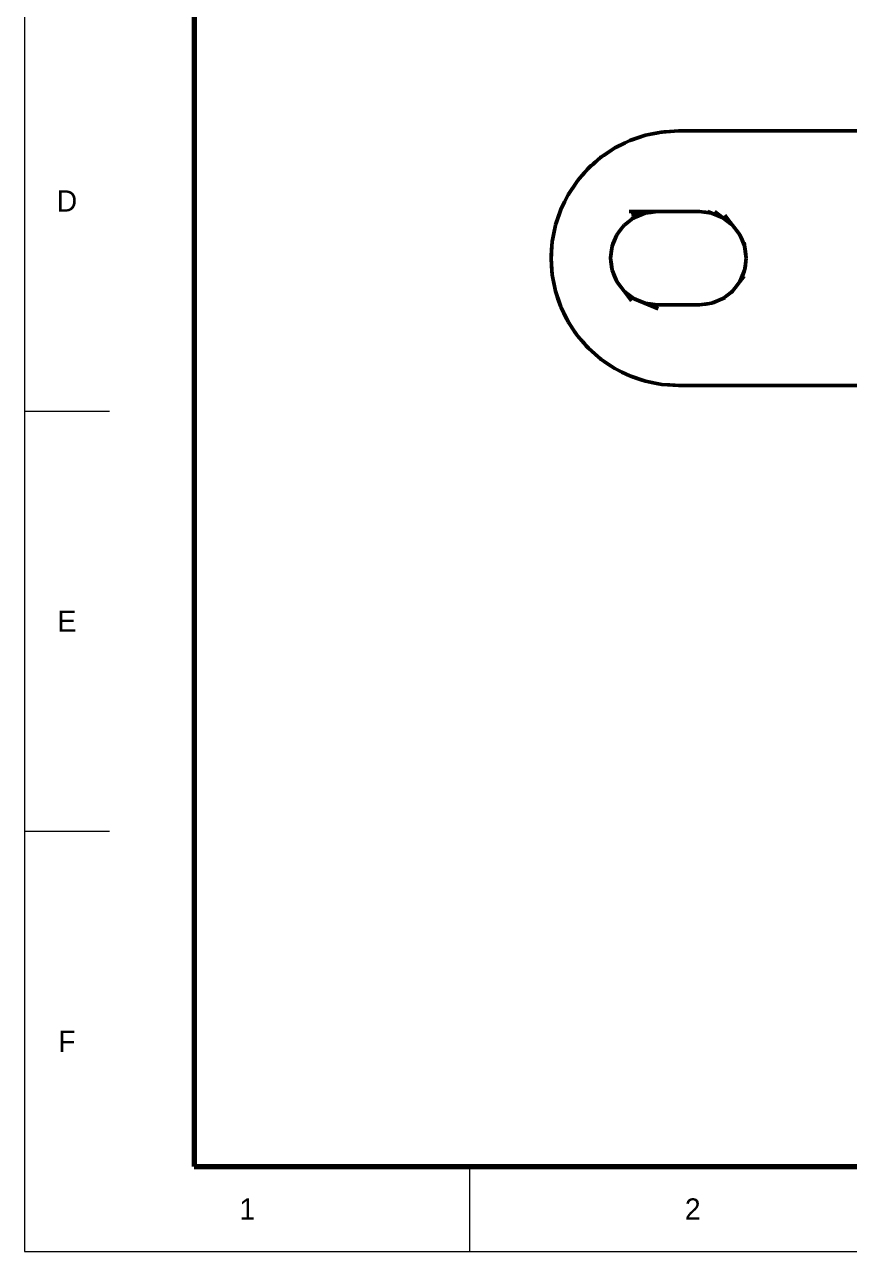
# Model space of a CAD drawing. Header units: millimetres. Extents: x 0 to 420, y 0 to 297.
# Drawn here: x 0 to 97.2, y 0 to 144.5 of the extents above; entities that cross this region are included whole.
import ezdxf
from ezdxf.enums import TextEntityAlignment as Align

# ---------------------------------------------------------------- set-up
doc = ezdxf.new("R2010")
doc.units = ezdxf.units.MM
doc.linetypes.add('DASHED', pattern=[1.524, 1.27, -0.254])
for name, color, linetype, lineweight in [('FINA', 7, 'CONTINUOUS', 18), ('NORMA', 7, 'CONTINUOUS', 70), ('OCULTA', 8, 'DASHED', 25), ('TEXTO', 7, 'CONTINUOUS', 25), ('VISIBLE', 7, 'CONTINUOUS', 50)]:
    doc.layers.add(name, color=color, linetype=linetype, lineweight=lineweight)

msp = doc.modelspace()

# ---------------------------------------------------------------- linework, layer by layer
at = {"layer": 'FINA'}
for p, q in [((0, 99), (10, 99)), ((0, 49.5), (10, 49.5)), ((52.5, 0), (52.5, 10))]:
    msp.add_line(p, q, dxfattribs=at)
msp.add_lwpolyline([(0, 0), (420, 0), (420, 297), (0, 297)], close=True, dxfattribs=at)
at = {"layer": 'NORMA'}
msp.add_lwpolyline([(20, 10), (410, 10), (410, 287), (20, 287)], close=True, dxfattribs=at)
at = {"layer": 'OCULTA'}
for p, q in [((75.03, 131.86), (75.1, 131.87)), ((91.06, 132), (91.58, 132)), ((91.68, 132), (91.58, 132)), ((92.09, 132), (91.68, 132)), ((92.59, 132), (93.06, 132)), ((93.06, 132), (93.49, 132)), ((93.49, 132), (93.89, 132)), ((93.89, 132), (94.23, 132)), ((94.52, 132), (94.75, 132)), ((94.75, 132), (94.92, 132)), ((94.92, 132), (95.02, 132)), ((95.06, 132), (95.02, 132)), ((95.08, 132), (95.06, 132)), ((95.06, 132), (95.06, 132)), ((95.06, 132), (95.06, 132)), ((95.13, 132), (95.08, 132)), ((95.21, 132), (95.13, 132)), ((95.33, 132), (95.21, 132)), ((95.48, 132), (95.33, 132)), ((95.67, 132), (95.48, 132)), ((95.88, 132), (95.67, 132)), ((96.13, 132), (95.88, 132)), ((96.41, 132), (96.13, 132)), ((96.71, 132), (96.41, 132)), ((97.04, 132), (96.71, 132)), ((97.4, 132), (97.04, 132)), ((70.79, 130.6), (71.32, 130.86)), ((71.32, 130.86), (71.53, 130.93)), ((67.88, 128.86), (67.93, 128.9)), ((65.9, 126.98), (66.45, 127.61)), ((67.02, 128.1), (66.45, 127.61)), ((64.09, 124.53), (64.07, 124.5)), ((63.12, 122.5), (63.2, 122.74)), ((71.53, 121.55), (71.81, 121.76)), ((77.62, 122.5), (79.56, 122.5)), ((79.56, 122.5), (80.18, 122.42)), ((62.58, 120.93), (62.57, 120.88)), ((84.81, 118.56), (84.87, 118.42)), ((62.11, 117.74), (62.06, 117)), ((62.3, 114.47), (62.19, 115.04)), ((74.67, 111.5), (74.56, 111.5)), ((77.62, 111.5), (79.56, 111.5)), ((82.55, 112.42), (82.31, 112.24)), ((63.23, 111.2), (63.2, 111.26)), ((64.09, 109.47), (64.07, 109.5)), ((64.67, 108.6), (65.16, 107.87)), ((67.88, 105.14), (67.93, 105.1)), ((71.53, 103.07), (71.32, 103.14)), ((74.67, 102.21), (75.1, 102.13)), ((91.06, 102), (91.58, 102)), ((91.58, 102), (92.09, 102)), ((92.59, 102), (93.06, 102)), ((93.06, 102), (93.49, 102)), ((93.49, 102), (93.89, 102)), ((93.89, 102), (94.23, 102)), ((94.52, 102), (94.75, 102)), ((94.75, 102), (94.92, 102)), ((94.92, 102), (95.02, 102)), ((95.06, 102), (95.02, 102)), ((95.06, 102), (95.06, 102)), ((95.06, 102), (95.06, 102)), ((95.06, 102), (95.06, 102)), ((95.08, 102), (95.06, 102)), ((95.08, 102), (95.13, 102)), ((95.08, 102), (95.08, 102)), ((95.21, 102), (95.13, 102)), ((95.21, 102), (95.33, 102)), ((95.48, 102), (95.33, 102)), ((95.48, 102), (95.67, 102)), ((95.88, 102), (95.67, 102)), ((95.88, 102), (96.13, 102)), ((96.41, 102), (96.13, 102)), ((96.41, 102), (96.71, 102)), ((97.04, 102), (96.71, 102)), ((97.04, 102), (97.4, 102))]:
    msp.add_line(p, q, dxfattribs=at)
at = {"layer": 'VISIBLE'}
for p, q in [((75.03, 131.86), (73.18, 131.49)), ((73.18, 131.49), (74.67, 131.79)), ((73.18, 131.49), (74.67, 131.79)), ((73.18, 131.49), (74.18, 131.69)), ((73.18, 131.49), (73.56, 131.57)), ((75.03, 131.86), (73.56, 131.57)), ((74.67, 131.79), (74.18, 131.69)), ((74.67, 131.79), (75.03, 131.86)), ((74.67, 131.79), (75.03, 131.86)), ((75.1, 131.87), (75.03, 131.86)), ((75.03, 131.86), (75.1, 131.87)), ((77.06, 132), (75.1, 131.87)), ((77.06, 132), (75.1, 131.87)), ((75.1, 131.87), (76.12, 131.94)), ((75.1, 131.87), (75.14, 131.87)), ((75.1, 131.87), (75.1, 131.87)), ((75.1, 131.87), (75.14, 131.87)), ((75.14, 131.87), (75.49, 131.9)), ((75.14, 131.87), (75.39, 131.89)), ((75.39, 131.89), (75.49, 131.9)), ((77.06, 132), (75.49, 131.9)), ((75.49, 131.9), (75.62, 131.91)), ((75.49, 131.9), (75.49, 131.9)), ((75.62, 131.91), (76.12, 131.94)), ((77.06, 132), (76.12, 131.94)), ((76.12, 131.94), (77.06, 132)), ((79.24, 132), (77.06, 132)), ((79.24, 132), (77.06, 132)), ((77.06, 132), (77.06, 132)), ((77.06, 132), (77.06, 132)), ((77.06, 132), (77.62, 132)), ((77.06, 132), (77.06, 132)), ((77.06, 132), (77.06, 132)), ((77.06, 132), (77.06, 132)), ((77.06, 132), (77.06, 132)), ((77.06, 132), (77.06, 132)), ((77.06, 132), (77.06, 132)), ((77.06, 132), (173.06, 132)), ((79.24, 132), (77.62, 132)), ((83.09, 132), (79.24, 132)), ((83.09, 132), (79.24, 132)), ((79.24, 132), (80.18, 132)), ((80.18, 132), (82.55, 132)), ((83.09, 132), (82.55, 132)), ((87.03, 132), (83.09, 132)), ((87.03, 132), (83.09, 132)), ((83.09, 132), (84.81, 132)), ((84.81, 132), (86.86, 132)), ((87.03, 132), (86.86, 132)), ((87.03, 132), (91.06, 132)), ((91.06, 132), (87.03, 132)), ((87.03, 132), (88.82, 132)), ((88.82, 132), (90.65, 132)), ((91.06, 132), (90.65, 132)), ((91.68, 132), (91.06, 132)), ((91.68, 132), (92.1, 132)), ((92.09, 132), (92.59, 132)), ((92.09, 132), (92.52, 132)), ((92.1, 132), (93.13, 132)), ((92.59, 132), (92.52, 132)), ((93.13, 132), (94.12, 132)), ((94.12, 132), (95.06, 132)), ((94.23, 132), (94.52, 132)), ((94.23, 132), (94.27, 132)), ((94.52, 132), (94.27, 132)), ((95.06, 132), (95.93, 132)), ((95.93, 132), (96.72, 132)), ((96.72, 132), (97.41, 132)), ((70.79, 130.6), (69.56, 129.99)), ((70.79, 130.6), (69.56, 129.99)), ((69.56, 129.99), (70.47, 130.44)), ((69.56, 129.99), (70.47, 130.44)), ((69.56, 129.99), (69.91, 130.16)), ((70.79, 130.6), (69.91, 130.16)), ((70.79, 130.6), (70.47, 130.44)), ((70.47, 130.44), (70.79, 130.6)), ((71.32, 130.86), (70.79, 130.6)), ((70.79, 130.6), (71.32, 130.86)), ((73.18, 131.49), (71.32, 130.86)), ((71.32, 130.86), (71.69, 130.98)), ((71.32, 130.86), (71.61, 130.96)), ((71.32, 130.86), (71.32, 130.86)), ((71.53, 130.93), (73.18, 131.49)), ((71.53, 130.93), (72.28, 131.19)), ((71.61, 130.96), (72.28, 131.19)), ((71.69, 130.98), (71.8, 131.02)), ((73.18, 131.49), (71.8, 131.02)), ((73.18, 131.49), (72.28, 131.19)), ((72.28, 131.19), (73.18, 131.49)), ((73.18, 131.49), (73.18, 131.49)), ((67.93, 128.9), (67.02, 128.1)), ((67.02, 128.1), (67.88, 128.86)), ((67.88, 128.86), (67.22, 128.28)), ((67.22, 128.28), (67.88, 128.86)), ((67.88, 128.86), (67.93, 128.9)), ((69.56, 129.99), (67.93, 128.9)), ((67.93, 128.9), (69.56, 129.99)), ((67.93, 128.9), (68.78, 129.47)), ((67.93, 128.9), (68.25, 129.12)), ((67.93, 128.9), (68.25, 129.12)), ((67.93, 128.9), (67.93, 128.9)), ((68.25, 129.12), (68.48, 129.27)), ((68.25, 129.12), (68.26, 129.12)), ((69.56, 129.99), (68.26, 129.12)), ((68.48, 129.27), (69.56, 129.99)), ((69.56, 129.99), (68.78, 129.47)), ((69.56, 129.99), (69.56, 129.99)), ((65.16, 126.13), (66.38, 127.53)), ((66.45, 127.61), (65.42, 126.43)), ((65.91, 126.99), (66.45, 127.61)), ((66.38, 127.53), (66.45, 127.61)), ((67.02, 128.1), (66.45, 127.61)), ((66.45, 127.61), (67.02, 128.1)), ((66.45, 127.61), (66.75, 127.87)), ((66.45, 127.61), (66.45, 127.61)), ((67.02, 128.1), (66.75, 127.87)), ((67.02, 128.1), (67.22, 128.28)), ((67.02, 128.1), (67.13, 128.2)), ((67.13, 128.2), (67.22, 128.28)), ((65.16, 126.13), (64.09, 124.53)), ((64.09, 124.53), (65.16, 126.13)), ((65.16, 126.13), (64.29, 124.83)), ((64.29, 124.83), (65.16, 126.13)), ((65.16, 126.13), (64.64, 125.35)), ((65.16, 126.13), (65.9, 126.98)), ((65.16, 126.13), (65.83, 126.9)), ((65.16, 126.13), (65.82, 126.89)), ((65.16, 126.13), (65.42, 126.43)), ((65.16, 126.13), (65.16, 126.13)), ((65.82, 126.89), (65.86, 126.93)), ((65.9, 126.98), (65.83, 126.9)), ((65.86, 126.93), (65.91, 126.99)), ((64.07, 124.5), (63.2, 122.74)), ((63.2, 122.74), (64.07, 124.5)), ((64.07, 124.5), (63.37, 123.09)), ((64.07, 124.5), (63.65, 123.66)), ((63.65, 123.66), (64.07, 124.5)), ((64.09, 124.53), (64.07, 124.5)), ((64.07, 124.5), (64.09, 124.53)), ((64.07, 124.5), (64.07, 124.5)), ((64.09, 124.53), (64.64, 125.35)), ((64.09, 124.53), (64.13, 124.6)), ((64.09, 124.53), (64.13, 124.6)), ((64.13, 124.6), (64.29, 124.83)), ((64.13, 124.6), (64.29, 124.83)), ((63.2, 122.74), (63.65, 123.66)), ((63.2, 122.74), (63.37, 123.09)), ((63.2, 122.74), (63.37, 123.09)), ((63.37, 123.09), (63.41, 123.16)), ((63.41, 123.16), (63.65, 123.66)), ((63.12, 122.5), (62.58, 120.93)), ((63.12, 122.5), (62.58, 120.93)), ((62.58, 120.93), (62.9, 121.85)), ((63.12, 122.5), (62.7, 121.25)), ((62.7, 121.25), (62.82, 121.61)), ((62.82, 121.61), (62.9, 121.85)), ((63.12, 122.5), (62.9, 121.85)), ((62.9, 121.85), (63.12, 122.5)), ((63.2, 122.74), (63.12, 122.5)), ((63.12, 122.5), (63.2, 122.74)), ((63.12, 122.5), (63.12, 122.5)), ((63.2, 122.74), (63.2, 122.74)), ((70.67, 120.89), (71.58, 121.59)), ((71.58, 121.59), (70.7, 120.91)), ((71.53, 121.55), (71.22, 121.31)), ((79.56, 122.5), (71.24, 122.5)), ((71.53, 122.1), (74.56, 122.5)), ((71.53, 121.65), (73.13, 122.31)), ((71.8, 121.76), (71.58, 121.59)), ((71.72, 121.69), (71.58, 121.59)), ((71.62, 122.11), (74.56, 122.5)), ((71.81, 121.76), (71.72, 121.69)), ((71.81, 121.76), (71.8, 121.76)), ((71.81, 121.76), (72.87, 122.2)), ((71.81, 121.76), (72.44, 122.03)), ((72.17, 121.91), (71.81, 121.76)), ((71.81, 121.76), (71.81, 121.76)), ((71.81, 121.76), (71.81, 121.76)), ((71.81, 121.76), (71.81, 121.76)), ((71.91, 121.81), (73.13, 122.31)), ((72.73, 122.15), (72.17, 121.91)), ((73.13, 122.31), (72.44, 122.03)), ((73.13, 122.31), (72.73, 122.15)), ((73.13, 122.31), (72.87, 122.2)), ((73.13, 122.31), (74.27, 122.46)), ((73.13, 122.31), (73.82, 122.4)), ((73.25, 122.33), (73.13, 122.31)), ((73.13, 122.31), (73.13, 122.31)), ((73.13, 122.31), (73.13, 122.31)), ((73.13, 122.31), (73.13, 122.31)), ((73.93, 122.42), (73.25, 122.33)), ((74.56, 122.5), (73.82, 122.4)), ((74.56, 122.5), (73.93, 122.42)), ((74.56, 122.5), (74.27, 122.46)), ((74.56, 122.5), (75.14, 122.5)), ((74.67, 122.5), (74.56, 122.5)), ((79.56, 122.5), (74.56, 122.5)), ((74.56, 122.5), (74.56, 122.5)), ((74.67, 122.5), (77.62, 122.5)), ((74.67, 122.5), (76.96, 122.5)), ((75.14, 122.5), (78.04, 122.5)), ((77.62, 122.5), (76.96, 122.5)), ((78.04, 122.5), (78.56, 122.5)), ((79.56, 122.5), (78.56, 122.5)), ((79.56, 122.5), (80.98, 122.31)), ((79.56, 122.5), (80.7, 122.35)), ((80.7, 122.35), (79.56, 122.5)), ((79.56, 122.5), (79.56, 122.5)), ((80.18, 122.42), (80.98, 122.31)), ((80.18, 122.42), (80.24, 122.41)), ((80.98, 122.31), (80.24, 122.41)), ((80.53, 122.5), (82.31, 121.76)), ((80.53, 122.5), (81.49, 122.1)), ((80.74, 122.35), (80.7, 122.35)), ((80.98, 122.31), (80.7, 122.35)), ((80.98, 122.31), (80.74, 122.35)), ((80.98, 122.31), (82.04, 121.87)), ((80.98, 122.31), (81.62, 122.05)), ((81.62, 122.05), (80.98, 122.31)), ((80.98, 122.31), (80.98, 122.31)), ((80.98, 122.31), (80.98, 122.31)), ((80.98, 122.31), (80.98, 122.31)), ((81.35, 122.5), (83.45, 120.89)), ((82.31, 121.76), (81.49, 122.1)), ((82.31, 121.76), (81.62, 122.05)), ((82.31, 121.76), (81.62, 122.05)), ((82.31, 121.76), (82.04, 121.87)), ((82.31, 121.76), (83.22, 121.06)), ((82.55, 121.58), (82.31, 121.76)), ((82.55, 121.58), (82.31, 121.76)), ((82.31, 121.76), (82.31, 121.76)), ((82.31, 121.76), (82.31, 121.76)), ((82.31, 121.76), (82.31, 121.76)), ((82.55, 122.06), (84.32, 119.75)), ((82.55, 121.58), (83.45, 120.89)), ((82.55, 121.58), (82.86, 121.34)), ((83.45, 120.89), (82.55, 121.58)), ((62.57, 120.88), (62.19, 118.96)), ((62.19, 118.96), (62.57, 120.88)), ((62.57, 120.88), (62.26, 119.34)), ((62.26, 119.34), (62.57, 120.88)), ((62.57, 120.88), (62.39, 119.96)), ((62.58, 120.93), (62.57, 120.88)), ((62.57, 120.88), (62.58, 120.93)), ((62.57, 120.88), (62.57, 120.88)), ((62.58, 120.93), (62.7, 121.25)), ((62.58, 120.93), (62.7, 121.25)), ((62.58, 120.93), (62.58, 120.93)), ((62.58, 120.93), (62.58, 120.93)), ((62.58, 120.93), (62.58, 120.93)), ((69.8, 119.75), (70.49, 120.66)), ((69.8, 119.75), (70.21, 120.3)), ((70.21, 120.3), (69.8, 119.75)), ((70.67, 120.89), (70.21, 120.3)), ((70.67, 120.89), (70.21, 120.3)), ((70.67, 120.89), (70.49, 120.66)), ((70.67, 120.89), (71.22, 121.31)), ((70.7, 120.91), (70.67, 120.89)), ((70.67, 120.89), (70.67, 120.89)), ((70.67, 120.89), (70.67, 120.89)), ((70.67, 120.89), (70.67, 120.89)), ((83.45, 120.89), (82.86, 121.34)), ((83.31, 120.99), (83.22, 121.06)), ((83.45, 120.89), (83.31, 120.99)), ((83.45, 120.89), (84.15, 119.98)), ((83.45, 120.89), (83.87, 120.34)), ((83.58, 120.71), (83.45, 120.89)), ((83.45, 120.89), (83.45, 120.89)), ((83.45, 120.89), (83.45, 120.89)), ((83.45, 120.89), (83.45, 120.89)), ((84.02, 120.15), (83.58, 120.71)), ((84.32, 119.75), (83.87, 120.34)), ((84.32, 119.75), (84.02, 120.15)), ((84.32, 119.75), (84.15, 119.98)), ((62.19, 118.96), (62.11, 117.74)), ((62.11, 117.74), (62.19, 118.96)), ((62.19, 118.96), (62.12, 118.02)), ((62.12, 118.02), (62.19, 118.96)), ((62.19, 118.96), (62.39, 119.96)), ((62.19, 118.96), (62.26, 119.34)), ((62.19, 118.96), (62.26, 119.34)), ((62.19, 118.96), (62.19, 118.96)), ((69.25, 118.42), (69.69, 119.49)), ((69.25, 118.42), (69.51, 119.06)), ((69.35, 118.68), (69.25, 118.42)), ((69.51, 119.06), (69.35, 118.68)), ((69.8, 119.75), (69.51, 119.06)), ((69.8, 119.75), (69.51, 119.06)), ((69.8, 119.75), (69.69, 119.49)), ((69.8, 119.75), (69.8, 119.75)), ((69.8, 119.75), (69.8, 119.75)), ((69.8, 119.75), (69.8, 119.75)), ((84.32, 119.75), (84.76, 118.69)), ((84.32, 119.75), (84.59, 119.11)), ((84.45, 119.44), (84.32, 119.75)), ((84.32, 119.75), (84.32, 119.75)), ((84.32, 119.75), (84.32, 119.75)), ((84.32, 119.75), (84.32, 119.75)), ((84.76, 118.69), (84.45, 119.44)), ((84.81, 118.56), (84.59, 119.11)), ((84.87, 118.42), (84.76, 118.69)), ((84.81, 118.57), (84.76, 118.69)), ((84.81, 118.87), (85.06, 117)), ((84.87, 118.42), (84.81, 118.57)), ((62.11, 117.74), (62.06, 117)), ((62.06, 117), (62.09, 117.42)), ((62.06, 117), (62.08, 117.39)), ((62.11, 117.74), (62.08, 117.39)), ((62.09, 117.42), (62.11, 117.74)), ((62.11, 117.74), (62.12, 118.02)), ((62.11, 117.74), (62.12, 118.02)), ((69.06, 117), (69.21, 118.14)), ((69.06, 117), (69.15, 117.68)), ((69.1, 117.28), (69.06, 117)), ((69.21, 118.14), (69.1, 117.28)), ((69.25, 118.42), (69.15, 117.68)), ((69.25, 118.42), (69.21, 118.14)), ((69.25, 118.42), (69.21, 118.14)), ((69.25, 118.42), (69.25, 118.42)), ((69.25, 118.42), (69.25, 118.42)), ((69.25, 118.42), (69.25, 118.42)), ((84.87, 118.42), (85.02, 117.29)), ((84.87, 118.42), (84.96, 117.74)), ((84.92, 118.08), (84.87, 118.42)), ((84.87, 118.42), (84.87, 118.42)), ((84.87, 118.42), (84.87, 118.42)), ((84.87, 118.42), (84.87, 118.42)), ((84.96, 117.74), (84.92, 118.08)), ((85.06, 117), (84.96, 117.74)), ((85.06, 117), (84.96, 117.74)), ((85.06, 117), (85.02, 117.29)), ((62.06, 117), (62.19, 115.04)), ((62.06, 117), (62.16, 115.43)), ((62.19, 115.04), (62.06, 117)), ((62.06, 117), (62.12, 116.06)), ((62.16, 115.43), (62.06, 117)), ((62.06, 117), (62.06, 117)), ((62.19, 115.04), (62.12, 116.06)), ((69.06, 117), (69.1, 116.72)), ((69.06, 117), (69.16, 116.26)), ((69.06, 117), (69.06, 117)), ((69.06, 117), (69.06, 117)), ((69.06, 117), (69.06, 117)), ((69.06, 117), (69.11, 116.6)), ((69.25, 115.58), (69.1, 116.72)), ((69.11, 116.6), (69.22, 115.77)), ((69.25, 115.58), (69.16, 116.26)), ((69.22, 115.77), (69.25, 115.58)), ((84.87, 115.58), (84.97, 116.32)), ((84.87, 115.58), (84.91, 115.86)), ((84.87, 115.58), (84.91, 115.86)), ((85.06, 117), (84.91, 115.86)), ((84.91, 115.86), (85.06, 117)), ((85.06, 117), (84.97, 116.32)), ((85.06, 117), (85.06, 117)), ((85.06, 117), (85.06, 117)), ((85.06, 117), (85.06, 117)), ((62.19, 115.04), (62.16, 115.43)), ((62.19, 115.04), (62.16, 115.43)), ((62.19, 115.04), (62.3, 114.47)), ((62.3, 114.47), (62.19, 115.04)), ((62.19, 115.04), (62.19, 115.04)), ((62.3, 114.47), (62.57, 113.12)), ((62.3, 114.47), (62.49, 113.5)), ((62.3, 114.47), (62.57, 113.12)), ((62.3, 114.47), (62.37, 114.12)), ((62.37, 114.12), (62.3, 114.47)), ((69.25, 115.58), (69.36, 115.31)), ((69.25, 115.58), (69.53, 114.89)), ((69.25, 115.58), (69.25, 115.58)), ((69.25, 115.58), (69.25, 115.58)), ((69.25, 115.58), (69.25, 115.58)), ((69.25, 115.58), (69.36, 115.31)), ((69.8, 114.25), (69.36, 115.31)), ((69.36, 115.31), (69.36, 115.31)), ((69.36, 115.31), (69.36, 115.31)), ((69.36, 115.31), (69.42, 115.16)), ((69.42, 115.16), (69.7, 114.49)), ((69.8, 114.25), (69.53, 114.89)), ((69.7, 114.49), (69.8, 114.25)), ((69.8, 114.25), (69.97, 114.02)), ((69.8, 114.25), (71.53, 111.98)), ((69.8, 114.25), (70.25, 113.66)), ((69.8, 114.25), (69.8, 114.25)), ((69.8, 114.25), (69.8, 114.25)), ((69.8, 114.25), (69.8, 114.25)), ((69.8, 114.25), (69.97, 114.02)), ((84.81, 114.89), (83.45, 113.11)), ((84.32, 114.25), (83.62, 113.34)), ((84.32, 114.25), (83.9, 113.7)), ((83.9, 113.7), (84.32, 114.25)), ((84.81, 115.44), (84.32, 114.25)), ((84.32, 114.25), (84.61, 114.94)), ((84.32, 114.25), (84.61, 114.94)), ((84.32, 114.25), (84.43, 114.52)), ((84.32, 114.25), (84.32, 114.25)), ((84.32, 114.25), (84.32, 114.25)), ((84.32, 114.25), (84.32, 114.25)), ((84.87, 115.58), (84.43, 114.52)), ((84.81, 115.44), (84.61, 114.94)), ((84.61, 114.94), (84.66, 115.07)), ((84.66, 115.07), (84.87, 115.58)), ((84.81, 115.44), (84.87, 115.58)), ((84.87, 115.58), (84.87, 115.58)), ((84.87, 115.58), (84.87, 115.58)), ((84.87, 115.58), (84.87, 115.58)), ((62.57, 113.12), (62.37, 114.12)), ((62.57, 113.12), (62.37, 114.12)), ((62.57, 113.12), (62.49, 113.5)), ((62.57, 113.12), (63.2, 111.26)), ((62.57, 113.12), (63.07, 111.63)), ((63.2, 111.26), (62.57, 113.12)), ((62.57, 113.12), (62.87, 112.23)), ((63.2, 111.26), (62.57, 113.12)), ((62.57, 113.12), (62.57, 113.12)), ((70.67, 113.11), (69.97, 114.02)), ((69.97, 114.02), (70.28, 113.62)), ((70.67, 113.11), (70.25, 113.66)), ((70.28, 113.62), (70.67, 113.11)), ((70.67, 113.11), (70.9, 112.94)), ((70.67, 113.11), (71.53, 112.45)), ((70.67, 113.11), (71.26, 112.66)), ((70.67, 113.11), (70.67, 113.11)), ((70.67, 113.11), (70.67, 113.11)), ((70.67, 113.11), (70.67, 113.11)), ((70.67, 113.11), (71.26, 112.66)), ((70.9, 112.94), (71.8, 112.24)), ((82.54, 112.41), (83.31, 113.01)), ((82.54, 112.41), (83.31, 113.01)), ((83.45, 113.11), (82.9, 112.69)), ((83.45, 113.11), (83.31, 113.01)), ((83.31, 113.01), (83.43, 113.1)), ((83.43, 113.1), (83.45, 113.11)), ((83.45, 113.11), (83.9, 113.7)), ((83.45, 113.11), (83.69, 113.43)), ((83.45, 113.11), (83.62, 113.34)), ((83.45, 113.11), (83.45, 113.11)), ((83.45, 113.11), (83.45, 113.11)), ((83.45, 113.11), (83.45, 113.11)), ((83.69, 113.43), (83.9, 113.7)), ((83.9, 113.7), (83.9, 113.7)), ((63.2, 111.26), (62.87, 112.23)), ((63.2, 111.26), (63.07, 111.63)), ((71.53, 112.45), (71.26, 112.66)), ((71.26, 112.66), (71.26, 112.66)), ((71.26, 112.66), (71.26, 112.66)), ((71.26, 112.66), (71.53, 112.45)), ((71.53, 112.45), (71.89, 112.17)), ((71.53, 112.45), (71.81, 112.24)), ((71.53, 112.45), (71.81, 112.24)), ((71.81, 112.24), (71.8, 112.24)), ((71.81, 112.24), (72.07, 112.13)), ((71.91, 112.19), (71.81, 112.24)), ((71.81, 112.24), (72.5, 111.95)), ((71.81, 112.24), (71.81, 112.24)), ((71.81, 112.24), (71.81, 112.24)), ((71.81, 112.24), (71.81, 112.24)), ((71.81, 112.24), (72.07, 112.13)), ((74.67, 111.05), (71.91, 112.19)), ((73.13, 111.69), (72.07, 112.13)), ((72.07, 112.13), (72.9, 111.78)), ((73.13, 111.69), (72.5, 111.95)), ((72.9, 111.78), (73.13, 111.69)), ((73.13, 111.69), (73.42, 111.65)), ((74.67, 111.49), (73.13, 111.69)), ((73.13, 111.69), (73.87, 111.59)), ((73.13, 111.69), (73.13, 111.69)), ((73.13, 111.69), (73.13, 111.69)), ((73.13, 111.69), (73.13, 111.69)), ((73.13, 111.69), (73.72, 111.61)), ((74.56, 111.5), (73.42, 111.65)), ((73.72, 111.61), (74.5, 111.51)), ((74.56, 111.5), (73.87, 111.59)), ((74.5, 111.51), (74.56, 111.5)), ((74.56, 111.5), (79.56, 111.5)), ((74.56, 111.5), (75.14, 111.5)), ((74.56, 111.5), (74.56, 111.5)), ((74.56, 111.5), (79.56, 111.5)), ((74.67, 111.5), (77.62, 111.5)), ((74.67, 111.5), (77.16, 111.5)), ((75.14, 111.5), (75.56, 111.5)), ((75.56, 111.5), (78.04, 111.5)), ((77.62, 111.5), (77.16, 111.5)), ((79.56, 111.5), (78.04, 111.5)), ((80.18, 111.58), (79.56, 111.5)), ((79.56, 111.5), (79.84, 111.54)), ((79.56, 111.5), (79.84, 111.54)), ((79.56, 111.5), (79.56, 111.5)), ((79.84, 111.54), (80.74, 111.65)), ((79.84, 111.54), (80.3, 111.6)), ((80.18, 111.58), (80.3, 111.6)), ((80.98, 111.69), (80.3, 111.6)), ((80.3, 111.6), (80.98, 111.69)), ((80.98, 111.69), (80.74, 111.65)), ((82.55, 112.34), (80.98, 111.69)), ((80.98, 111.69), (81.67, 111.97)), ((80.98, 111.69), (81.49, 111.9)), ((80.98, 111.69), (81.49, 111.9)), ((80.98, 111.69), (81.25, 111.8)), ((80.98, 111.69), (80.98, 111.69)), ((80.98, 111.69), (80.98, 111.69)), ((80.98, 111.69), (80.98, 111.69)), ((82.31, 112.24), (81.25, 111.8)), ((81.49, 111.9), (82.31, 112.24)), ((82.31, 112.24), (81.67, 111.97)), ((82.31, 112.24), (82.54, 112.41)), ((82.31, 112.24), (82.54, 112.41)), ((82.31, 112.24), (82.31, 112.24)), ((82.31, 112.24), (82.31, 112.24)), ((82.31, 112.24), (82.31, 112.24)), ((82.55, 112.42), (82.9, 112.69)), ((63.2, 111.26), (63.23, 111.2)), ((63.23, 111.2), (63.2, 111.26)), ((63.2, 111.26), (63.2, 111.26)), ((63.23, 111.2), (64.07, 109.5)), ((63.23, 111.2), (63.89, 109.85)), ((63.23, 111.2), (64.07, 109.5)), ((63.23, 111.2), (63.62, 110.42)), ((64.07, 109.5), (63.23, 111.2)), ((64.07, 109.5), (63.62, 110.42)), ((64.07, 109.5), (63.89, 109.85)), ((64.09, 109.47), (64.07, 109.5)), ((64.09, 109.47), (64.07, 109.5)), ((64.07, 109.5), (64.07, 109.5)), ((64.09, 109.47), (64.67, 108.6)), ((64.09, 109.47), (64.13, 109.41)), ((64.67, 108.6), (64.09, 109.47)), ((64.09, 109.47), (64.59, 108.72)), ((64.13, 109.41), (64.09, 109.47)), ((64.67, 108.6), (64.13, 109.41)), ((64.67, 108.6), (64.13, 109.41)), ((64.67, 108.6), (64.59, 108.72)), ((64.67, 108.6), (65.16, 107.87)), ((64.67, 108.6), (64.94, 108.2)), ((64.87, 108.3), (64.67, 108.6)), ((65.16, 107.87), (64.87, 108.3)), ((65.16, 107.87), (64.94, 108.2)), ((65.16, 107.87), (66.45, 106.39)), ((65.16, 107.87), (66.19, 106.69)), ((65.16, 107.87), (65.9, 107.02)), ((65.16, 107.87), (65.78, 107.16)), ((65.78, 107.16), (65.16, 107.87)), ((65.16, 107.87), (65.16, 107.87)), ((65.9, 107.02), (65.78, 107.16)), ((65.79, 107.15), (65.78, 107.16)), ((65.99, 106.92), (65.79, 107.15)), ((65.79, 107.15), (65.79, 107.15)), ((65.9, 107.02), (66.45, 106.39)), ((65.9, 107.02), (66.38, 106.47)), ((66.19, 106.69), (65.99, 106.92)), ((66.45, 106.39), (66.19, 106.69)), ((66.45, 106.39), (66.19, 106.69)), ((66.45, 106.39), (66.38, 106.47)), ((66.45, 106.39), (67.93, 105.1)), ((66.45, 106.39), (67.63, 105.36)), ((67.88, 105.14), (66.45, 106.39)), ((66.45, 106.39), (67.16, 105.77)), ((67.63, 105.36), (66.45, 106.39)), ((66.45, 106.39), (66.45, 106.39)), ((67.88, 105.14), (67.16, 105.77)), ((67.93, 105.1), (67.63, 105.36)), ((67.88, 105.14), (67.63, 105.36)), ((67.93, 105.1), (67.88, 105.14)), ((67.93, 105.1), (69.56, 104.01)), ((67.93, 105.1), (68.26, 104.88)), ((69.56, 104.01), (67.93, 105.1)), ((67.93, 105.1), (68.71, 104.58)), ((68.71, 104.58), (67.93, 105.1)), ((67.93, 105.1), (67.93, 105.1)), ((68.26, 104.88), (69.23, 104.23)), ((69.56, 104.01), (68.71, 104.58)), ((69.1, 104.32), (68.71, 104.58)), ((69.56, 104.01), (69.1, 104.32)), ((69.56, 104.01), (69.23, 104.23)), ((69.56, 104.01), (71.32, 103.14)), ((69.56, 104.01), (70.97, 103.32)), ((71.32, 103.14), (69.56, 104.01)), ((69.56, 104.01), (70.4, 103.59)), ((70.97, 103.32), (69.56, 104.01)), ((69.56, 104.01), (69.56, 104.01)), ((71.32, 103.14), (70.4, 103.59)), ((71.32, 103.14), (70.97, 103.32)), ((71.32, 103.14), (70.97, 103.32)), ((71.32, 103.14), (73.18, 102.51)), ((71.32, 103.14), (71.8, 102.98)), ((71.74, 103), (71.32, 103.14)), ((71.32, 103.14), (71.32, 103.14)), ((71.53, 103.07), (73.18, 102.51)), ((71.53, 103.07), (72.21, 102.84)), ((71.8, 102.98), (71.74, 103)), ((71.8, 102.98), (72.8, 102.64)), ((72.8, 102.64), (71.8, 102.98)), ((73.18, 102.51), (72.21, 102.84)), ((73.18, 102.51), (72.8, 102.64)), ((73.18, 102.51), (72.8, 102.64)), ((73.18, 102.51), (75.1, 102.13)), ((73.18, 102.51), (74.72, 102.2)), ((74.67, 102.21), (73.18, 102.51)), ((73.18, 102.51), (74.1, 102.33)), ((74.1, 102.33), (73.18, 102.51)), ((73.18, 102.51), (73.18, 102.51)), ((74.67, 102.21), (74.1, 102.33)), ((74.47, 102.25), (74.1, 102.33)), ((75.1, 102.13), (74.47, 102.25)), ((75.1, 102.13), (74.72, 102.2)), ((77.06, 102), (75.1, 102.13)), ((77.06, 102), (75.1, 102.13)), ((75.1, 102.13), (75.14, 102.13)), ((75.1, 102.13), (76.04, 102.07)), ((77.06, 102), (75.1, 102.13)), ((75.1, 102.13), (75.1, 102.13)), ((75.14, 102.13), (76.67, 102.03)), ((77.06, 102), (76.04, 102.07)), ((77.06, 102), (76.67, 102.03)), ((91.06, 102), (77.06, 102)), ((77.06, 102), (77.06, 102)), ((77.06, 102), (77.06, 102)), ((77.06, 102), (91.06, 102)), ((77.06, 102), (77.62, 102)), ((77.06, 102), (77.06, 102)), ((77.06, 102), (77.06, 102)), ((77.06, 102), (77.06, 102)), ((77.06, 102), (77.06, 102)), ((77.06, 102), (77.06, 102)), ((173.06, 102), (77.06, 102)), ((77.06, 102), (77.06, 102)), ((77.62, 102), (80.18, 102)), ((80.18, 102), (82.55, 102)), ((82.55, 102), (84.81, 102)), ((84.81, 102), (86.86, 102)), ((86.86, 102), (88.82, 102)), ((88.82, 102), (90.65, 102)), ((91.06, 102), (90.65, 102)), ((92.1, 102), (91.06, 102)), ((92.09, 102), (92.59, 102)), ((92.09, 102), (92.52, 102)), ((92.1, 102), (93.13, 102)), ((92.59, 102), (92.52, 102)), ((94.12, 102), (93.13, 102)), ((94.12, 102), (95.06, 102)), ((94.23, 102), (94.52, 102)), ((94.23, 102), (94.27, 102)), ((94.52, 102), (94.27, 102)), ((95.93, 102), (95.06, 102)), ((95.93, 102), (96.72, 102)), ((97.41, 102), (96.72, 102))]:
    msp.add_line(p, q, dxfattribs=at)

# ---------------------------------------------------------------- texts
at = {"layer": 'TEXTO'}
for s, p in [('D', (5, 123.75)), ('E', (5, 74.25)), ('F', (5, 24.75)), ('1', (26.25, 5)), ('2', (78.75, 5))]:
    msp.add_text(s, height=2.5, dxfattribs=at).set_placement(p, align=Align.MIDDLE_CENTER)

doc.saveas('drawing.dxf')
